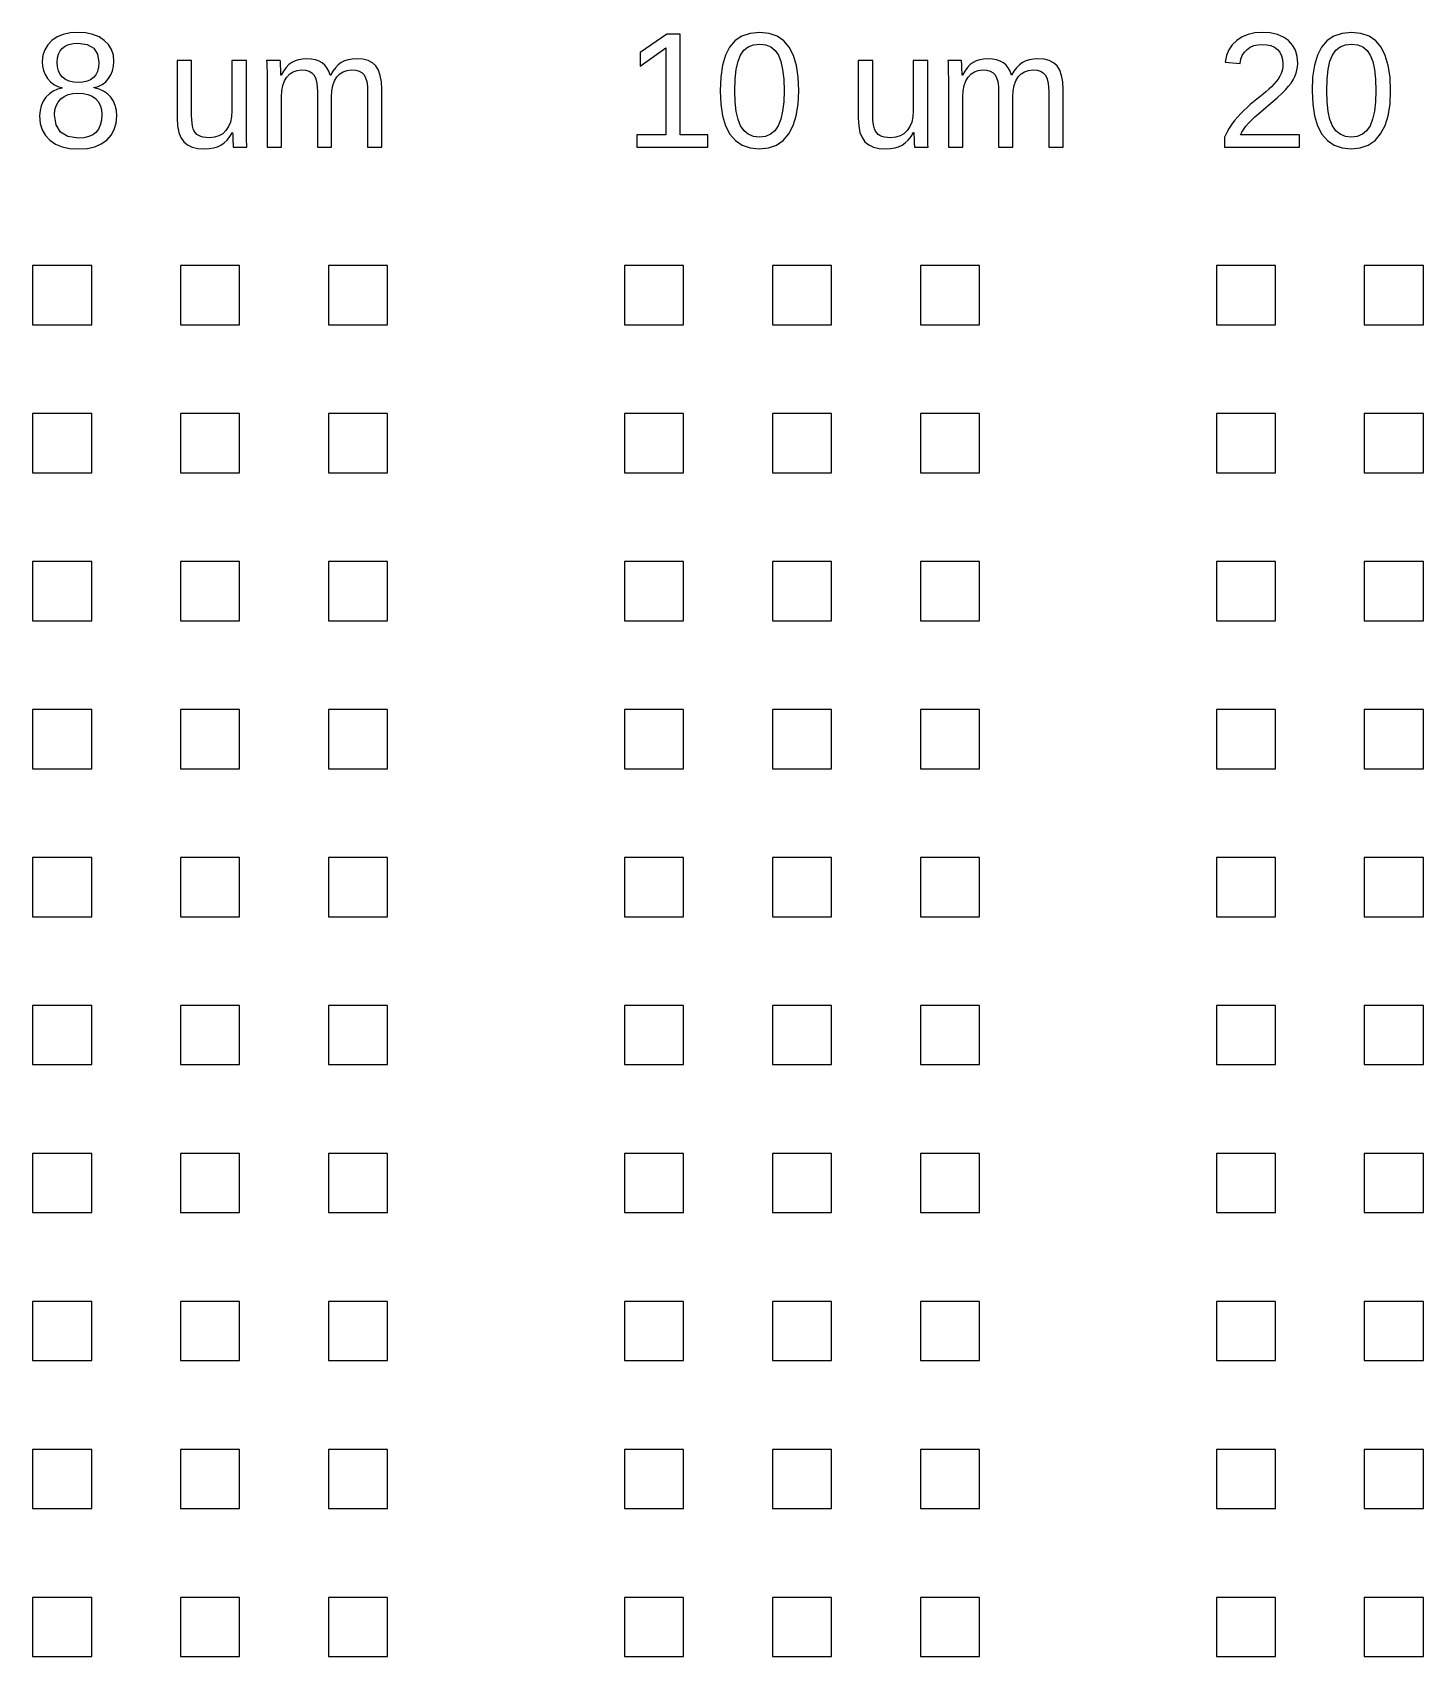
# Model space of a CAD drawing. Header units: metres. Extents: x -21500 to 21500, y -23900 to 23900.
# Drawn here: x 10400 to 15100, y -5800 to -312 of the extents above; entities that cross this region are included whole.
import ezdxf

# ---------------------------------------------------------------- set-up
doc = ezdxf.new("R2010")
doc.units = ezdxf.units.M

msp = doc.modelspace()

# ---------------------------------------------------------------- linework, layer by layer
for p, q in [((10483.5, -327.328), (10465.8, -339.196)), ((10504.1, -318.85), (10483.5, -327.328)), ((10527.4, -313.764), (10504.1, -318.85)), ((10553.5, -312.068), (10527.4, -313.764)), ((10580.3, -313.73), (10553.5, -312.068)), ((10604, -318.715), (10580.3, -313.73)), ((10624.8, -327.023), (10604, -318.715)), ((10642.7, -338.654), (10624.8, -327.023)), ((12543.8, -317.765), (12453.4, -379.888)), ((12588.8, -317.765), (12543.8, -317.765)), ((12588.8, -658.494), (12588.8, -317.765)), ((12797.1, -324.344), (12774, -339.688)), ((12824.8, -315.137), (12797.1, -324.344)), ((12857.2, -312.068), (12824.8, -315.137)), ((12888.7, -315.171), (12857.2, -312.068)), ((12915.9, -324.479), (12888.7, -315.171)), ((12938.6, -339.993), (12915.9, -324.479)), ((14487, -327.328), (14469, -339.196)), ((14507.3, -318.85), (14487, -327.328)), ((14530.1, -313.764), (14507.3, -318.85)), ((14555.2, -312.068), (14530.1, -313.764)), ((14582.4, -313.772), (14555.2, -312.068)), ((14606.3, -318.884), (14582.4, -313.772)), ((14626.8, -327.404), (14606.3, -318.884)), ((14644, -339.332), (14626.8, -327.404)), ((14797.1, -324.344), (14774, -339.688)), ((14824.8, -315.137), (14797.1, -324.344)), ((14857.2, -312.068), (14824.8, -315.137)), ((14888.7, -315.171), (14857.2, -312.068)), ((14915.9, -324.479), (14888.7, -315.171)), ((14938.6, -339.993), (14915.9, -324.479)), ((10441.3, -370.461), (10435.1, -389.196)), ((10451.5, -353.794), (10441.3, -370.461)), ((10465.8, -339.196), (10451.5, -353.794)), ((10487.5, -384.975), (10493.2, -373.835)), ((10493.2, -373.835), (10501.1, -364.696)), ((10501.1, -364.696), (10511.1, -357.575)), ((10511.1, -357.575), (10523.2, -352.488)), ((10523.2, -352.488), (10537.3, -349.436)), ((10537.3, -349.436), (10553.5, -348.419)), ((10553.5, -348.419), (10584.6, -352.471)), ((10584.6, -352.471), (10606.9, -364.628)), ((10606.9, -364.628), (10620.2, -384.89)), ((10657, -353.116), (10642.7, -338.654)), ((10667.2, -369.919), (10657, -353.116)), ((10673.3, -389.061), (10667.2, -369.919)), ((12453.4, -426.006), (12539.7, -364.425)), ((12453.4, -379.888), (12453.4, -426.006)), ((12539.7, -364.425), (12539.7, -658.494)), ((12755.6, -361.17), (12741.5, -388.807)), ((12774, -339.688), (12755.6, -361.17)), ((12792.5, -388.298), (12803.9, -372.275)), ((12803.9, -372.275), (12818.5, -360.831)), ((12818.5, -360.831), (12836.2, -353.964)), ((12836.2, -353.964), (12857.2, -351.675)), ((12857.2, -351.675), (12877.6, -353.998)), ((12877.6, -353.998), (12894.9, -360.967)), ((12894.9, -360.967), (12909.1, -372.581)), ((12909.1, -372.581), (12920.2, -388.841)), ((12956.9, -361.713), (12938.6, -339.993)), ((12970.9, -389.519), (12956.9, -361.713)), ((14442.6, -371.004), (14434.6, -390.417)), ((14454, -353.93), (14442.6, -371.004)), ((14469, -339.196), (14454, -353.93)), ((14487.7, -389.553), (14494.7, -378.507)), ((14494.7, -378.507), (14503.8, -369.173)), ((14503.8, -369.173), (14514.6, -361.755)), ((14514.6, -361.755), (14526.7, -356.456)), ((14526.7, -356.456), (14540.3, -353.277)), ((14540.3, -353.277), (14555.2, -352.217)), ((14555.2, -352.217), (14570.7, -353.302)), ((14570.7, -353.302), (14584.4, -356.558)), ((14584.4, -356.558), (14596.3, -361.983)), ((14596.3, -361.983), (14606.4, -369.579)), ((14606.4, -369.579), (14614.5, -379.142)), ((14614.5, -379.142), (14620.3, -390.468)), ((14657.6, -354.396), (14644, -339.332)), ((14667.3, -372.326), (14657.6, -354.396)), ((14673.1, -393.121), (14667.3, -372.326)), ((14755.6, -361.17), (14741.5, -388.807)), ((14774, -339.688), (14755.6, -361.17)), ((14792.5, -388.298), (14803.9, -372.275)), ((14803.9, -372.275), (14818.5, -360.831)), ((14818.5, -360.831), (14836.2, -353.964)), ((14836.2, -353.964), (14857.2, -351.675)), ((14857.2, -351.675), (14877.6, -353.998)), ((14877.6, -353.998), (14894.9, -360.967)), ((14894.9, -360.967), (14909.1, -372.581)), ((14909.1, -372.581), (14920.2, -388.841)), ((14956.9, -361.713), (14938.6, -339.993)), ((14970.9, -389.519), (14956.9, -361.713)), ((10435.1, -389.196), (10433.1, -410)), ((10433.1, -410), (10434.2, -425.887)), ((10434.2, -425.887), (10437.6, -440.723)), ((10483, -413.256), (10484.1, -398.115)), ((10484.2, -428.694), (10483, -413.256)), ((10484.1, -398.115), (10487.5, -384.975)), ((10487.7, -442.181), (10484.2, -428.694)), ((10623.5, -429.796), (10620.1, -443.877)), ((10620.2, -384.89), (10624.6, -413.256)), ((10624.6, -413.256), (10623.5, -429.796)), ((10670.8, -441.266), (10674.2, -426.43)), ((10675.3, -410.543), (10673.3, -389.061)), ((10674.2, -426.43), (10675.3, -410.543)), ((10937.6, -406.474), (10888.5, -406.474)), ((10888.5, -406.474), (10888.5, -602.067)), ((10937.6, -592.573), (10937.6, -406.474)), ((11122.9, -406.474), (11074.1, -406.474)), ((11074.1, -406.474), (11074.1, -576.567)), ((11122.9, -637.334), (11122.9, -406.474)), ((11237.2, -406.474), (11191.1, -406.474)), ((11191.1, -406.474), (11191.8, -414.663)), ((11191.8, -414.663), (11192.3, -427.837)), ((11192.3, -427.837), (11192.6, -445.996)), ((11237.3, -407.44), (11237.2, -406.474)), ((11237.5, -408.983), (11237.3, -407.44)), ((11237.6, -411.102), (11237.5, -408.983)), ((11237.8, -413.798), (11237.6, -411.102)), ((11237.9, -416.892), (11237.8, -413.798)), ((11238.1, -420.207), (11237.9, -416.892)), ((11238.2, -423.742), (11238.1, -420.207)), ((11238.4, -427.498), (11238.2, -423.742)), ((11238.6, -432.22), (11238.4, -427.498)), ((11238.9, -438.654), (11238.6, -432.22)), ((11239.1, -446.801), (11238.9, -438.654)), ((11257.1, -430.211), (11248.3, -442.249)), ((11266.4, -420.546), (11257.1, -430.211)), ((11276.3, -413.256), (11266.4, -420.546)), ((11287, -407.915), (11276.3, -413.256)), ((11298.9, -404.1), (11287, -407.915)), ((11294, -440.248), (11308.8, -438.756)), ((11311.8, -401.811), (11298.9, -404.1)), ((11308.8, -438.756), (11322.9, -439.773)), ((11325.9, -401.048), (11311.8, -401.811)), ((11341.7, -401.879), (11325.9, -401.048)), ((11355.8, -404.371), (11341.7, -401.879)), ((11368.1, -408.525), (11355.8, -404.371)), ((11378.7, -414.341), (11368.1, -408.525)), ((11387.6, -421.971), (11378.7, -414.341)), ((11395.1, -431.568), (11387.6, -421.971)), ((11401.1, -443.131), (11395.1, -431.568)), ((11423.3, -431.228), (11414.5, -442.91)), ((11432.9, -421.615), (11423.3, -431.228)), ((11443.2, -414.07), (11432.9, -421.615)), ((11454.6, -408.373), (11443.2, -414.07)), ((11467.1, -404.304), (11454.6, -408.373)), ((11463.3, -440.24), (11478.4, -438.756)), ((11480.7, -401.862), (11467.1, -404.304)), ((11478.4, -438.756), (11492.4, -439.773)), ((11495.5, -401.048), (11480.7, -401.862)), ((11516.2, -402.557), (11495.5, -401.048)), ((11533.9, -407.084), (11516.2, -402.557)), ((11548.5, -414.629), (11533.9, -407.084)), ((11560.2, -425.192), (11548.5, -414.629)), ((11569, -439.197), (11560.2, -425.192)), ((12731.5, -422.615), (12725.4, -462.595)), ((12741.5, -388.807), (12731.5, -422.615)), ((12774, -469.784), (12777.7, -436.722)), ((12777.7, -436.722), (12783.9, -409.56)), ((12783.9, -409.56), (12792.5, -388.298)), ((12920.2, -388.841), (12928.6, -410.272)), ((12928.6, -410.272), (12934.6, -437.4)), ((12934.6, -437.4), (12938.2, -470.225)), ((12981, -423.294), (12970.9, -389.519)), ((12987, -463.036), (12981, -423.294)), ((13239.4, -406.474), (13190.3, -406.474)), ((13190.3, -406.474), (13190.3, -602.067)), ((13239.4, -592.573), (13239.4, -406.474)), ((13424.7, -406.474), (13375.8, -406.474)), ((13375.8, -406.474), (13375.8, -576.567)), ((13424.7, -637.334), (13424.7, -406.474)), ((13538.9, -406.474), (13492.8, -406.474)), ((13492.8, -406.474), (13493.5, -414.663)), ((13493.5, -414.663), (13494, -427.837)), ((13494, -427.837), (13494.4, -445.996)), ((13539.1, -407.44), (13538.9, -406.474)), ((13539.2, -408.983), (13539.1, -407.44)), ((13539.3, -411.102), (13539.2, -408.983)), ((13539.5, -413.798), (13539.3, -411.102)), ((13539.6, -416.892), (13539.5, -413.798)), ((13539.8, -420.207), (13539.6, -416.892)), ((13540, -423.742), (13539.8, -420.207)), ((13540.2, -427.498), (13540, -423.742)), ((13540.4, -432.22), (13540.2, -427.498)), ((13540.6, -438.654), (13540.4, -432.22)), ((13540.9, -446.801), (13540.6, -438.654)), ((13558.8, -430.211), (13550.1, -442.249)), ((13568.1, -420.546), (13558.8, -430.211)), ((13578, -413.256), (13568.1, -420.546)), ((13588.7, -407.915), (13578, -413.256)), ((13600.6, -404.1), (13588.7, -407.915)), ((13595.8, -440.248), (13610.6, -438.756)), ((13613.6, -401.811), (13600.6, -404.1)), ((13610.6, -438.756), (13624.6, -439.773)), ((13627.7, -401.048), (13613.6, -401.811)), ((13643.5, -401.879), (13627.7, -401.048)), ((13657.5, -404.371), (13643.5, -401.879)), ((13669.8, -408.525), (13657.5, -404.371)), ((13680.4, -414.341), (13669.8, -408.525)), ((13689.4, -421.971), (13680.4, -414.341)), ((13696.9, -431.568), (13689.4, -421.971)), ((13702.9, -443.131), (13696.9, -431.568)), ((13725, -431.228), (13716.2, -442.91)), ((13734.6, -421.615), (13725, -431.228)), ((13745, -414.07), (13734.6, -421.615)), ((13756.3, -408.373), (13745, -414.07)), ((13768.8, -404.304), (13756.3, -408.373)), ((13765, -440.24), (13780.1, -438.756)), ((13782.4, -401.862), (13768.8, -404.304)), ((13780.1, -438.756), (13794.1, -439.773)), ((13797.2, -401.048), (13782.4, -401.862)), ((13817.9, -402.557), (13797.2, -401.048)), ((13835.6, -407.084), (13817.9, -402.557)), ((13850.3, -414.629), (13835.6, -407.084)), ((13861.9, -425.192), (13850.3, -414.629)), ((13870.7, -439.197), (13861.9, -425.192)), ((14434.6, -390.417), (14430.1, -412.171)), ((14430.1, -412.171), (14480, -416.782)), ((14480, -416.782), (14482.8, -402.311)), ((14482.8, -402.311), (14487.7, -389.553)), ((14620.3, -390.468), (14623.7, -403.557)), ((14624.2, -429.77), (14622.2, -440.519)), ((14623.7, -403.557), (14624.9, -418.41)), ((14624.9, -418.41), (14624.2, -429.77)), ((14669.4, -449.997), (14672.5, -438.959)), ((14672.5, -438.959), (14674.4, -427.888)), ((14675.1, -416.782), (14673.1, -393.121)), ((14674.4, -427.888), (14675.1, -416.782)), ((14731.5, -422.615), (14725.4, -462.595)), ((14741.5, -388.807), (14731.5, -422.615)), ((14774, -469.784), (14777.7, -436.722)), ((14777.7, -436.722), (14783.9, -409.56)), ((14783.9, -409.56), (14792.5, -388.298)), ((14920.2, -388.841), (14928.6, -410.272)), ((14928.6, -410.272), (14934.6, -437.4)), ((14934.6, -437.4), (14938.2, -470.225)), ((14981, -423.294), (14970.9, -389.519)), ((14987, -463.036), (14981, -423.294)), ((10437.6, -440.723), (10443.2, -454.507)), ((10443.2, -454.507), (10451.1, -467.241)), ((10451.1, -467.241), (10461, -478.38)), ((10461, -478.38), (10472.5, -487.384)), ((10472.5, -487.384), (10485.6, -494.25)), ((10493.5, -453.719), (10487.7, -442.181)), ((10501.6, -463.307), (10493.5, -453.719)), ((10511.8, -470.843), (10501.6, -463.307)), ((10524, -476.227), (10511.8, -470.843)), ((10538.1, -479.456), (10524, -476.227)), ((10554.1, -480.533), (10538.1, -479.456)), ((10570.3, -479.541), (10554.1, -480.533)), ((10584.4, -476.566), (10570.3, -479.541)), ((10596.5, -471.607), (10584.4, -476.566)), ((10606.6, -464.664), (10596.5, -471.607)), ((10614.5, -455.5), (10606.6, -464.664)), ((10620.1, -443.877), (10614.5, -455.5)), ((10622.4, -494.183), (10635.7, -487.655)), ((10635.7, -487.655), (10647.3, -478.856)), ((10647.3, -478.856), (10657.2, -467.784)), ((10657.2, -467.784), (10665.1, -455.05)), ((10665.1, -455.05), (10670.8, -441.266)), ((11192.6, -445.996), (11192.7, -469.14)), ((11192.7, -469.14), (11192.7, -700)), ((11239.4, -456.661), (11239.1, -446.801)), ((11240.2, -456.661), (11239.4, -456.661)), ((11248.3, -442.249), (11240.2, -456.661)), ((11242.4, -509.425), (11245.8, -491.385)), ((11245.8, -491.385), (11251.5, -475.786)), ((11251.5, -475.786), (11259.5, -462.629)), ((11259.5, -462.629), (11269.4, -452.185)), ((11269.4, -452.185), (11280.9, -444.724)), ((11280.9, -444.724), (11294, -440.248)), ((11322.9, -439.773), (11334.5, -442.825)), ((11334.5, -442.825), (11343.9, -447.912)), ((11343.9, -447.912), (11350.9, -455.033)), ((11350.9, -455.033), (11356, -464.816)), ((11356, -464.816), (11359.6, -477.889)), ((11359.6, -477.889), (11361.8, -494.25)), ((11405.7, -456.661), (11401.1, -443.131)), ((11406.5, -456.661), (11405.7, -456.661)), ((11414.5, -442.91), (11406.5, -456.661)), ((11411.9, -509.315), (11415.3, -491.215)), ((11415.3, -491.215), (11420.8, -475.608)), ((11420.8, -475.608), (11428.6, -462.493)), ((11428.6, -462.493), (11438.4, -452.108)), ((11438.4, -452.108), (11449.9, -444.69)), ((11449.9, -444.69), (11463.3, -440.24)), ((11492.4, -439.773), (11504.1, -442.825)), ((11504.1, -442.825), (11513.4, -447.912)), ((11513.4, -447.912), (11520.4, -455.033)), ((11520.4, -455.033), (11525.5, -464.816)), ((11525.5, -464.816), (11529.2, -477.889)), ((11529.2, -477.889), (11531.4, -494.25)), ((11575.3, -457.068), (11569, -439.197)), ((11579.1, -478.804), (11575.3, -457.068)), ((11580.4, -504.406), (11579.1, -478.804)), ((12725.4, -462.595), (12723.4, -508.747)), ((12772.8, -508.747), (12774, -469.784)), ((12938.2, -470.225), (12939.4, -508.747)), ((12989, -508.747), (12987, -463.036)), ((13494.4, -445.996), (13494.5, -469.14)), ((13494.5, -469.14), (13494.5, -700)), ((13541.1, -456.661), (13540.9, -446.801)), ((13541.9, -456.661), (13541.1, -456.661)), ((13550.1, -442.249), (13541.9, -456.661)), ((13544.1, -509.425), (13547.6, -491.385)), ((13547.6, -491.385), (13553.2, -475.786)), ((13553.2, -475.786), (13561.2, -462.629)), ((13561.2, -462.629), (13571.1, -452.185)), ((13571.1, -452.185), (13582.6, -444.724)), ((13582.6, -444.724), (13595.8, -440.248)), ((13624.6, -439.773), (13636.3, -442.825)), ((13636.3, -442.825), (13645.6, -447.912)), ((13645.6, -447.912), (13652.6, -455.033)), ((13652.6, -455.033), (13657.7, -464.816)), ((13657.7, -464.816), (13661.4, -477.889)), ((13661.4, -477.889), (13663.5, -494.25)), ((13707.4, -456.661), (13702.9, -443.131)), ((13708.2, -456.661), (13707.4, -456.661)), ((13716.2, -442.91), (13708.2, -456.661)), ((13713.7, -509.315), (13717, -491.215)), ((13717, -491.215), (13722.6, -475.608)), ((13722.6, -475.608), (13730.3, -462.493)), ((13730.3, -462.493), (13740.1, -452.108)), ((13740.1, -452.108), (13751.7, -444.69)), ((13751.7, -444.69), (13765, -440.24)), ((13794.1, -439.773), (13805.8, -442.825)), ((13805.8, -442.825), (13815.2, -447.912)), ((13815.2, -447.912), (13822.2, -455.033)), ((13822.2, -455.033), (13827.3, -464.816)), ((13827.3, -464.816), (13830.9, -477.889)), ((13830.9, -477.889), (13833.1, -494.25)), ((13877.1, -457.068), (13870.7, -439.197)), ((13880.9, -478.804), (13877.1, -457.068)), ((13882.1, -504.406), (13880.9, -478.804)), ((14594.4, -486.942), (14586.1, -495.454)), ((14601.8, -478.227), (14594.4, -486.942)), ((14608.4, -469.309), (14601.8, -478.227)), ((14614.2, -460.187), (14608.4, -469.309)), ((14618.9, -450.658), (14614.2, -460.187)), ((14622.2, -440.519), (14618.9, -450.658)), ((14644.1, -493.962), (14652.3, -482.975)), ((14652.3, -482.975), (14659.2, -471.988)), ((14659.2, -471.988), (14664.9, -461.001)), ((14664.9, -461.001), (14669.4, -449.997)), ((14725.4, -462.595), (14723.4, -508.747)), ((14772.8, -508.747), (14774, -469.784)), ((14938.2, -470.225), (14939.4, -508.747)), ((14989, -508.747), (14987, -463.036)), ((10436.2, -544.488), (10429.5, -559.476)), ((10445.6, -530.992), (10436.2, -544.488)), ((10457, -519.496), (10445.6, -530.992)), ((10470, -510.51), (10457, -519.496)), ((10484.4, -504.033), (10470, -510.51)), ((10479.8, -559.578), (10486.4, -547.159)), ((10500.4, -500.066), (10484.4, -504.033)), ((10485.6, -494.25), (10500.4, -498.981)), ((10486.4, -547.159), (10495.5, -536.553)), ((10495.5, -536.553), (10507, -528.067)), ((10500.4, -498.981), (10500.4, -500.066)), ((10507, -528.067), (10520.4, -522.005)), ((10520.4, -522.005), (10536, -518.368)), ((10536, -518.368), (10553.5, -517.156)), ((10553.5, -517.156), (10571.6, -518.284)), ((10571.6, -518.284), (10587.5, -521.666)), ((10587.5, -521.666), (10601.3, -527.304)), ((10601.3, -527.304), (10613, -535.197)), ((10607.5, -498.438), (10622.4, -494.183)), ((10607.5, -499.523), (10607.5, -498.438)), ((10624.8, -503.702), (10607.5, -499.523)), ((10613, -535.197), (10622.2, -545.311)), ((10622.2, -545.311), (10628.8, -557.612)), ((10640.1, -510.273), (10624.8, -503.702)), ((10653.3, -519.233), (10640.1, -510.273)), ((10664.5, -530.585), (10653.3, -519.233)), ((10673.4, -543.92), (10664.5, -530.585)), ((10679.8, -558.832), (10673.4, -543.92)), ((11241.3, -529.907), (11242.4, -509.425)), ((11241.3, -700), (11241.3, -529.907)), ((11361.8, -494.25), (11362.5, -513.901)), ((11362.5, -513.901), (11362.5, -700)), ((11410.8, -529.907), (11411.9, -509.315)), ((11410.8, -700), (11410.8, -529.907)), ((11531.4, -494.25), (11532.1, -513.901)), ((11532.1, -513.901), (11532.1, -700)), ((11580.4, -700), (11580.4, -504.406)), ((12723.4, -508.747), (12725.5, -554.017)), ((12774.1, -546.709), (12772.8, -508.747)), ((12777.8, -579.212), (12774.1, -546.709)), ((12938.1, -546.048), (12934.4, -578.195)), ((12939.4, -508.747), (12938.1, -546.048)), ((12986.9, -553.797), (12989, -508.747)), ((13543, -529.907), (13544.1, -509.425)), ((13543, -700), (13543, -529.907)), ((13663.5, -494.25), (13664.3, -513.901)), ((13664.3, -513.901), (13664.3, -700)), ((13712.6, -529.907), (13713.7, -509.315)), ((13712.6, -700), (13712.6, -529.907)), ((13833.1, -494.25), (13833.8, -513.901)), ((13833.8, -513.901), (13833.8, -700)), ((13882.1, -700), (13882.1, -504.406)), ((14525.5, -546.624), (14514.6, -555.924)), ((14536.4, -537.681), (14525.5, -546.624)), ((14547.2, -529.093), (14536.4, -537.681)), ((14557.7, -520.683), (14547.2, -529.093)), ((14567.7, -512.273), (14557.7, -520.683)), ((14577.2, -503.864), (14567.7, -512.273)), ((14586.1, -495.454), (14577.2, -503.864)), ((14583.9, -551.49), (14605.4, -532.959)), ((14605.4, -532.959), (14622.3, -517.445)), ((14622.3, -517.445), (14634.7, -504.949)), ((14634.7, -504.949), (14644.1, -493.962)), ((14723.4, -508.747), (14725.5, -554.017)), ((14774.1, -546.709), (14772.8, -508.747)), ((14777.8, -579.212), (14774.1, -546.709)), ((14938.1, -546.048), (14934.4, -578.195)), ((14939.4, -508.747), (14938.1, -546.048)), ((14986.9, -553.797), (14989, -508.747)), ((10425.5, -575.957), (10424.1, -593.929)), ((10424.1, -593.929), (10426.3, -619.124)), ((10429.5, -559.476), (10425.5, -575.957)), ((10474.6, -589.86), (10475.9, -573.812)), ((10479.6, -624.398), (10474.6, -589.86)), ((10475.9, -573.812), (10479.8, -559.578)), ((10628.8, -557.612), (10632.8, -572.1)), ((10632.8, -572.1), (10634.1, -588.775)), ((10634.1, -588.775), (10632.9, -608.248)), ((10683.6, -575.32), (10679.8, -558.832)), ((10682.7, -618.378), (10684.8, -593.386)), ((10684.8, -593.386), (10683.6, -575.32)), ((10888.5, -602.067), (10889.9, -627.78)), ((10938, -606.273), (10937.6, -592.573)), ((11072.8, -596.828), (11069, -614.75)), ((11074.1, -576.567), (11072.8, -596.828)), ((12725.5, -554.017), (12731.7, -593.523)), ((12731.7, -593.523), (12742.1, -627.263)), ((12784, -606.255), (12777.8, -579.212)), ((12934.4, -578.195), (12928.1, -605.187)), ((12970, -626.907), (12980.6, -593.183)), ((12980.6, -593.183), (12986.9, -553.797)), ((13190.3, -602.067), (13191.7, -627.78)), ((13239.7, -606.273), (13239.4, -592.573)), ((13374.6, -596.828), (13370.7, -614.75)), ((13375.8, -576.567), (13374.6, -596.828)), ((14471.8, -597.676), (14461.7, -609.528)), ((14482.2, -586.401), (14471.8, -597.676)), ((14492.8, -575.702), (14482.2, -586.401)), ((14503.6, -565.58), (14492.8, -575.702)), ((14514.6, -555.924), (14503.6, -565.58)), ((14518.3, -608.468), (14529.9, -597.286)), ((14529.9, -597.286), (14543.1, -585.477)), ((14543.1, -585.477), (14557.9, -573.04)), ((14557.9, -573.04), (14583.9, -551.49)), ((14725.5, -554.017), (14731.7, -593.523)), ((14731.7, -593.523), (14742.1, -627.263)), ((14784, -606.255), (14777.8, -579.212)), ((14934.4, -578.195), (14928.1, -605.187)), ((14970, -626.907), (14980.6, -593.183)), ((14980.6, -593.183), (14986.9, -553.797)), ((10426.3, -619.124), (10432.8, -641.268)), ((10432.8, -641.268), (10443.6, -660.359)), ((10494.7, -649.067), (10479.6, -624.398)), ((10519.9, -663.869), (10494.7, -649.067)), ((10603.5, -658.045), (10590, -664.022)), ((10614.6, -649.678), (10603.5, -658.045)), ((10623.1, -638.699), (10614.6, -649.678)), ((10629.2, -624.889), (10623.1, -638.699)), ((10632.9, -608.248), (10629.2, -624.889)), ((10665.9, -659.613), (10676.4, -640.454)), ((10676.4, -640.454), (10682.7, -618.378)), ((10889.9, -627.78), (10894.1, -649.576)), ((10894.1, -649.576), (10901.1, -667.455)), ((10939.1, -618.345), (10938, -606.273)), ((10940.9, -628.789), (10939.1, -618.345)), ((10943.3, -637.606), (10940.9, -628.789)), ((10946.6, -645.049), (10943.3, -637.606)), ((10950.7, -651.373), (10946.6, -645.049)), ((10955.7, -656.579), (10950.7, -651.373)), ((10961.5, -660.665), (10955.7, -656.579)), ((11042.7, -654.137), (11029.7, -661.682)), ((11053.8, -643.574), (11042.7, -654.137)), ((11062.7, -630.332), (11053.8, -643.574)), ((11069, -614.75), (11062.7, -630.332)), ((11066.7, -663.894), (11075.5, -649.813)), ((11075.5, -649.813), (11076.3, -649.813)), ((11076.3, -649.813), (11076.5, -659.672)), ((11123, -660.478), (11122.9, -637.334)), ((12539.7, -658.494), (12442.3, -658.494)), ((12442.3, -658.494), (12442.3, -700)), ((12681.9, -658.494), (12588.8, -658.494)), ((12681.9, -700), (12681.9, -658.494)), ((12742.1, -627.263), (12756.5, -655.239)), ((12756.5, -655.239), (12775.1, -677.196)), ((12792.7, -627.839), (12784, -606.255)), ((12804.2, -644.336), (12792.7, -627.839)), ((12818.6, -656.12), (12804.2, -644.336)), ((12835.9, -663.19), (12818.6, -656.12)), ((12893.5, -655.917), (12876.2, -663.139)), ((12907.8, -643.878), (12893.5, -655.917)), ((12919.3, -627.025), (12907.8, -643.878)), ((12928.1, -605.187), (12919.3, -627.025)), ((12936.3, -677.043), (12955.2, -654.968)), ((12955.2, -654.968), (12970, -626.907)), ((13191.7, -627.78), (13195.9, -649.576)), ((13195.9, -649.576), (13202.9, -667.455)), ((13240.8, -618.345), (13239.7, -606.273)), ((13242.6, -628.789), (13240.8, -618.345)), ((13245.1, -637.606), (13242.6, -628.789)), ((13248.3, -645.049), (13245.1, -637.606)), ((13252.5, -651.373), (13248.3, -645.049)), ((13257.4, -656.579), (13252.5, -651.373)), ((13263.3, -660.665), (13257.4, -656.579)), ((13344.4, -654.137), (13331.4, -661.682)), ((13355.5, -643.574), (13344.4, -654.137)), ((13364.4, -630.332), (13355.5, -643.574)), ((13370.7, -614.75), (13364.4, -630.332)), ((13368.5, -663.894), (13377.2, -649.813)), ((13377.2, -649.813), (13378, -649.813)), ((13378, -649.813), (13378.3, -659.672)), ((13424.8, -660.478), (13424.7, -637.334)), ((14435.2, -650.143), (14427.9, -665.547)), ((14443.3, -635.672), (14435.2, -650.143)), ((14452.1, -622.134), (14443.3, -635.672)), ((14461.7, -609.528), (14452.1, -622.134)), ((14481.7, -658.494), (14486.4, -648.906)), ((14681, -658.494), (14481.7, -658.494)), ((14486.4, -648.906), (14492.4, -639.131)), ((14492.4, -639.131), (14499.7, -629.17)), ((14499.7, -629.17), (14508.2, -619.023)), ((14508.2, -619.023), (14518.3, -608.468)), ((14681, -700), (14681, -658.494)), ((14742.1, -627.263), (14756.5, -655.239)), ((14756.5, -655.239), (14775.1, -677.196)), ((14792.7, -627.839), (14784, -606.255)), ((14804.2, -644.336), (14792.7, -627.839)), ((14818.6, -656.12), (14804.2, -644.336)), ((14835.9, -663.19), (14818.6, -656.12)), ((14893.5, -655.917), (14876.2, -663.139)), ((14907.8, -643.878), (14893.5, -655.917)), ((14919.3, -627.025), (14907.8, -643.878)), ((14928.1, -605.187), (14919.3, -627.025)), ((14936.3, -677.043), (14955.2, -654.968)), ((14955.2, -654.968), (14970, -626.907)), ((10443.6, -660.359), (10458.7, -676.399)), ((10458.7, -676.399), (10477.7, -689.098)), ((10477.7, -689.098), (10500, -698.169)), ((10500, -698.169), (10525.6, -703.612)), ((10555.2, -668.803), (10519.9, -663.869)), ((10525.6, -703.612), (10554.6, -705.426)), ((10554.6, -705.426), (10584.3, -703.578)), ((10573.8, -667.608), (10555.2, -668.803)), ((10590, -664.022), (10573.8, -667.608)), ((10584.3, -703.578), (10610.2, -698.034)), ((10610.2, -698.034), (10632.6, -688.793)), ((10632.6, -688.793), (10651.2, -675.856)), ((10651.2, -675.856), (10665.9, -659.613)), ((10901.1, -667.455), (10910.9, -681.418)), ((10910.9, -681.418), (10923.7, -691.922)), ((10923.7, -691.922), (10939.8, -699.424)), ((10939.8, -699.424), (10959.1, -703.925)), ((10959.1, -703.925), (10981.6, -705.426)), ((10968.5, -663.751), (10961.5, -660.665)), ((10976.9, -665.955), (10968.5, -663.751)), ((10986.8, -667.277), (10976.9, -665.955)), ((10981.6, -705.426), (10997.3, -704.638)), ((10998.1, -667.718), (10986.8, -667.277)), ((10997.3, -704.638), (11011.7, -702.272)), ((11014.8, -666.209), (10998.1, -667.718)), ((11011.7, -702.272), (11024.8, -698.33)), ((11029.7, -661.682), (11014.8, -666.209)), ((11024.8, -698.33), (11036.5, -692.811)), ((11036.5, -692.811), (11047.3, -685.393)), ((11047.3, -685.393), (11057.3, -675.754)), ((11057.3, -675.754), (11066.7, -663.894)), ((11076.5, -659.672), (11076.8, -667.819)), ((11076.8, -667.819), (11077, -674.254)), ((11077, -674.254), (11077.2, -678.976)), ((11077.2, -678.976), (11077.4, -682.731)), ((11077.4, -682.731), (11077.6, -686.267)), ((11077.6, -686.267), (11077.8, -689.581)), ((11077.8, -689.581), (11077.9, -692.676)), ((11077.9, -692.676), (11078, -695.372)), ((11078, -695.372), (11078.2, -697.491)), ((11078.2, -697.491), (11078.3, -699.034)), ((11078.3, -699.034), (11078.4, -700)), ((11078.4, -700), (11124.6, -700)), ((11123.3, -678.637), (11123, -660.478)), ((11123.8, -691.811), (11123.3, -678.637)), ((11124.6, -700), (11123.8, -691.811)), ((11192.7, -700), (11241.3, -700)), ((11362.5, -700), (11410.8, -700)), ((11532.1, -700), (11580.4, -700)), ((12442.3, -700), (12681.9, -700)), ((12775.1, -677.196), (12797.8, -692.879)), ((12797.8, -692.879), (12824.6, -702.289)), ((12824.6, -702.289), (12855.5, -705.426)), ((12856.1, -665.547), (12835.9, -663.19)), ((12855.5, -705.426), (12886.5, -702.272)), ((12876.2, -663.139), (12856.1, -665.547)), ((12886.5, -702.272), (12913.4, -692.812)), ((12913.4, -692.812), (12936.3, -677.043)), ((13202.9, -667.455), (13212.7, -681.418)), ((13212.7, -681.418), (13225.5, -691.922)), ((13225.5, -691.922), (13241.5, -699.424)), ((13241.5, -699.424), (13260.8, -703.925)), ((13260.8, -703.925), (13283.3, -705.426)), ((13270.2, -663.751), (13263.3, -660.665)), ((13278.6, -665.955), (13270.2, -663.751)), ((13288.5, -667.277), (13278.6, -665.955)), ((13283.3, -705.426), (13299.1, -704.638)), ((13299.9, -667.718), (13288.5, -667.277)), ((13299.1, -704.638), (13313.5, -702.272)), ((13316.6, -666.209), (13299.9, -667.718)), ((13313.5, -702.272), (13326.5, -698.33)), ((13331.4, -661.682), (13316.6, -666.209)), ((13326.5, -698.33), (13338.3, -692.811)), ((13338.3, -692.811), (13349, -685.393)), ((13349, -685.393), (13359, -675.754)), ((13359, -675.754), (13368.5, -663.894)), ((13378.3, -659.672), (13378.5, -667.819)), ((13378.5, -667.819), (13378.7, -674.254)), ((13378.7, -674.254), (13379, -678.976)), ((13379, -678.976), (13379.1, -682.731)), ((13379.1, -682.731), (13379.3, -686.267)), ((13379.3, -686.267), (13379.5, -689.581)), ((13379.5, -689.581), (13379.6, -692.676)), ((13379.6, -692.676), (13379.8, -695.372)), ((13379.8, -695.372), (13379.9, -697.491)), ((13379.9, -697.491), (13380, -699.034)), ((13380, -699.034), (13380.2, -700)), ((13380.2, -700), (13426.3, -700)), ((13425.1, -678.637), (13424.8, -660.478)), ((13425.6, -691.811), (13425.1, -678.637)), ((13426.3, -700), (13425.6, -691.811)), ((13494.5, -700), (13543, -700)), ((13664.3, -700), (13712.6, -700)), ((13833.8, -700), (13882.1, -700)), ((14427.9, -665.547), (14427.9, -700)), ((14427.9, -700), (14681, -700)), ((14775.1, -677.196), (14797.8, -692.879)), ((14797.8, -692.879), (14824.6, -702.289)), ((14824.6, -702.289), (14855.5, -705.426)), ((14856.1, -665.547), (14835.9, -663.19)), ((14855.5, -705.426), (14886.5, -702.272)), ((14876.2, -663.139), (14856.1, -665.547)), ((14886.5, -702.272), (14913.4, -692.812)), ((14913.4, -692.812), (14936.3, -677.043)), ((10600, -1100), (10400, -1100)), ((10400, -1100), (10400, -1300)), ((10600, -1300), (10600, -1100)), ((11100, -1100), (10900, -1100)), ((10900, -1100), (10900, -1300)), ((11100, -1300), (11100, -1100)), ((11600, -1100), (11400, -1100)), ((11400, -1100), (11400, -1300)), ((11600, -1300), (11600, -1100)), ((12600, -1100), (12400, -1100)), ((12400, -1100), (12400, -1300)), ((12600, -1300), (12600, -1100)), ((13100, -1100), (12900, -1100)), ((12900, -1100), (12900, -1300)), ((13100, -1300), (13100, -1100)), ((13600, -1100), (13400, -1100)), ((13400, -1100), (13400, -1300)), ((13600, -1300), (13600, -1100)), ((14600, -1100), (14400, -1100)), ((14400, -1100), (14400, -1300)), ((14600, -1300), (14600, -1100)), ((15100, -1100), (14900, -1100)), ((14900, -1100), (14900, -1300)), ((15100, -1300), (15100, -1100)), ((10400, -1300), (10600, -1300)), ((10900, -1300), (11100, -1300)), ((11400, -1300), (11600, -1300)), ((12400, -1300), (12600, -1300)), ((12900, -1300), (13100, -1300)), ((13400, -1300), (13600, -1300)), ((14400, -1300), (14600, -1300)), ((14900, -1300), (15100, -1300)), ((10600, -1600), (10400, -1600)), ((10400, -1600), (10400, -1800)), ((10600, -1800), (10600, -1600)), ((11100, -1600), (10900, -1600)), ((10900, -1600), (10900, -1800)), ((11100, -1800), (11100, -1600)), ((11600, -1600), (11400, -1600)), ((11400, -1600), (11400, -1800)), ((11600, -1800), (11600, -1600)), ((12600, -1600), (12400, -1600)), ((12400, -1600), (12400, -1800)), ((12600, -1800), (12600, -1600)), ((13100, -1600), (12900, -1600)), ((12900, -1600), (12900, -1800)), ((13100, -1800), (13100, -1600)), ((13600, -1600), (13400, -1600)), ((13400, -1600), (13400, -1800)), ((13600, -1800), (13600, -1600)), ((14600, -1600), (14400, -1600)), ((14400, -1600), (14400, -1800)), ((14600, -1800), (14600, -1600)), ((15100, -1600), (14900, -1600)), ((14900, -1600), (14900, -1800)), ((15100, -1800), (15100, -1600)), ((10400, -1800), (10600, -1800)), ((10900, -1800), (11100, -1800)), ((11400, -1800), (11600, -1800)), ((12400, -1800), (12600, -1800)), ((12900, -1800), (13100, -1800)), ((13400, -1800), (13600, -1800)), ((14400, -1800), (14600, -1800)), ((14900, -1800), (15100, -1800)), ((10600, -2100), (10400, -2100)), ((10400, -2100), (10400, -2300)), ((10600, -2300), (10600, -2100)), ((11100, -2100), (10900, -2100)), ((10900, -2100), (10900, -2300)), ((11100, -2300), (11100, -2100)), ((11600, -2100), (11400, -2100)), ((11400, -2100), (11400, -2300)), ((11600, -2300), (11600, -2100)), ((12600, -2100), (12400, -2100)), ((12400, -2100), (12400, -2300)), ((12600, -2300), (12600, -2100)), ((13100, -2100), (12900, -2100)), ((12900, -2100), (12900, -2300)), ((13100, -2300), (13100, -2100)), ((13600, -2100), (13400, -2100)), ((13400, -2100), (13400, -2300)), ((13600, -2300), (13600, -2100)), ((14600, -2100), (14400, -2100)), ((14400, -2100), (14400, -2300)), ((14600, -2300), (14600, -2100)), ((15100, -2100), (14900, -2100)), ((14900, -2100), (14900, -2300)), ((15100, -2300), (15100, -2100)), ((10400, -2300), (10600, -2300)), ((10900, -2300), (11100, -2300)), ((11400, -2300), (11600, -2300)), ((12400, -2300), (12600, -2300)), ((12900, -2300), (13100, -2300)), ((13400, -2300), (13600, -2300)), ((14400, -2300), (14600, -2300)), ((14900, -2300), (15100, -2300)), ((10600, -2600), (10400, -2600)), ((10400, -2600), (10400, -2800)), ((10600, -2800), (10600, -2600)), ((11100, -2600), (10900, -2600)), ((10900, -2600), (10900, -2800)), ((11100, -2800), (11100, -2600)), ((11600, -2600), (11400, -2600)), ((11400, -2600), (11400, -2800)), ((11600, -2800), (11600, -2600)), ((12600, -2600), (12400, -2600)), ((12400, -2600), (12400, -2800)), ((12600, -2800), (12600, -2600)), ((13100, -2600), (12900, -2600)), ((12900, -2600), (12900, -2800)), ((13100, -2800), (13100, -2600)), ((13600, -2600), (13400, -2600)), ((13400, -2600), (13400, -2800)), ((13600, -2800), (13600, -2600)), ((14600, -2600), (14400, -2600)), ((14400, -2600), (14400, -2800)), ((14600, -2800), (14600, -2600)), ((15100, -2600), (14900, -2600)), ((14900, -2600), (14900, -2800)), ((15100, -2800), (15100, -2600)), ((10400, -2800), (10600, -2800)), ((10900, -2800), (11100, -2800)), ((11400, -2800), (11600, -2800)), ((12400, -2800), (12600, -2800)), ((12900, -2800), (13100, -2800)), ((13400, -2800), (13600, -2800)), ((14400, -2800), (14600, -2800)), ((14900, -2800), (15100, -2800)), ((10600, -3100), (10400, -3100)), ((10400, -3100), (10400, -3300)), ((10600, -3300), (10600, -3100)), ((11100, -3100), (10900, -3100)), ((10900, -3100), (10900, -3300)), ((11100, -3300), (11100, -3100)), ((11600, -3100), (11400, -3100)), ((11400, -3100), (11400, -3300)), ((11600, -3300), (11600, -3100)), ((12600, -3100), (12400, -3100)), ((12400, -3100), (12400, -3300)), ((12600, -3300), (12600, -3100)), ((13100, -3100), (12900, -3100)), ((12900, -3100), (12900, -3300)), ((13100, -3300), (13100, -3100)), ((13600, -3100), (13400, -3100)), ((13400, -3100), (13400, -3300)), ((13600, -3300), (13600, -3100)), ((14600, -3100), (14400, -3100)), ((14400, -3100), (14400, -3300)), ((14600, -3300), (14600, -3100)), ((15100, -3100), (14900, -3100)), ((14900, -3100), (14900, -3300)), ((15100, -3300), (15100, -3100)), ((10400, -3300), (10600, -3300)), ((10900, -3300), (11100, -3300)), ((11400, -3300), (11600, -3300)), ((12400, -3300), (12600, -3300)), ((12900, -3300), (13100, -3300)), ((13400, -3300), (13600, -3300)), ((14400, -3300), (14600, -3300)), ((14900, -3300), (15100, -3300)), ((10600, -3600), (10400, -3600)), ((10400, -3600), (10400, -3800)), ((10600, -3800), (10600, -3600)), ((11100, -3600), (10900, -3600)), ((10900, -3600), (10900, -3800)), ((11100, -3800), (11100, -3600)), ((11600, -3600), (11400, -3600)), ((11400, -3600), (11400, -3800)), ((11600, -3800), (11600, -3600)), ((12600, -3600), (12400, -3600)), ((12400, -3600), (12400, -3800)), ((12600, -3800), (12600, -3600)), ((13100, -3600), (12900, -3600)), ((12900, -3600), (12900, -3800)), ((13100, -3800), (13100, -3600)), ((13600, -3600), (13400, -3600)), ((13400, -3600), (13400, -3800)), ((13600, -3800), (13600, -3600)), ((14600, -3600), (14400, -3600)), ((14400, -3600), (14400, -3800)), ((14600, -3800), (14600, -3600)), ((15100, -3600), (14900, -3600)), ((14900, -3600), (14900, -3800)), ((15100, -3800), (15100, -3600)), ((10400, -3800), (10600, -3800)), ((10900, -3800), (11100, -3800)), ((11400, -3800), (11600, -3800)), ((12400, -3800), (12600, -3800)), ((12900, -3800), (13100, -3800)), ((13400, -3800), (13600, -3800)), ((14400, -3800), (14600, -3800)), ((14900, -3800), (15100, -3800)), ((10600, -4100), (10400, -4100)), ((10400, -4100), (10400, -4300)), ((10600, -4300), (10600, -4100)), ((11100, -4100), (10900, -4100)), ((10900, -4100), (10900, -4300)), ((11100, -4300), (11100, -4100)), ((11600, -4100), (11400, -4100)), ((11400, -4100), (11400, -4300)), ((11600, -4300), (11600, -4100)), ((12600, -4100), (12400, -4100)), ((12400, -4100), (12400, -4300)), ((12600, -4300), (12600, -4100)), ((13100, -4100), (12900, -4100)), ((12900, -4100), (12900, -4300)), ((13100, -4300), (13100, -4100)), ((13600, -4100), (13400, -4100)), ((13400, -4100), (13400, -4300)), ((13600, -4300), (13600, -4100)), ((14600, -4100), (14400, -4100)), ((14400, -4100), (14400, -4300)), ((14600, -4300), (14600, -4100)), ((15100, -4100), (14900, -4100)), ((14900, -4100), (14900, -4300)), ((15100, -4300), (15100, -4100)), ((10400, -4300), (10600, -4300)), ((10900, -4300), (11100, -4300)), ((11400, -4300), (11600, -4300)), ((12400, -4300), (12600, -4300)), ((12900, -4300), (13100, -4300)), ((13400, -4300), (13600, -4300)), ((14400, -4300), (14600, -4300)), ((14900, -4300), (15100, -4300)), ((10600, -4600), (10400, -4600)), ((10400, -4600), (10400, -4800)), ((10600, -4800), (10600, -4600)), ((11100, -4600), (10900, -4600)), ((10900, -4600), (10900, -4800)), ((11100, -4800), (11100, -4600)), ((11600, -4600), (11400, -4600)), ((11400, -4600), (11400, -4800)), ((11600, -4800), (11600, -4600)), ((12600, -4600), (12400, -4600)), ((12400, -4600), (12400, -4800)), ((12600, -4800), (12600, -4600)), ((13100, -4600), (12900, -4600)), ((12900, -4600), (12900, -4800)), ((13100, -4800), (13100, -4600)), ((13600, -4600), (13400, -4600)), ((13400, -4600), (13400, -4800)), ((13600, -4800), (13600, -4600)), ((14600, -4600), (14400, -4600)), ((14400, -4600), (14400, -4800)), ((14600, -4800), (14600, -4600)), ((15100, -4600), (14900, -4600)), ((14900, -4600), (14900, -4800)), ((15100, -4800), (15100, -4600)), ((10400, -4800), (10600, -4800)), ((10900, -4800), (11100, -4800)), ((11400, -4800), (11600, -4800)), ((12400, -4800), (12600, -4800)), ((12900, -4800), (13100, -4800)), ((13400, -4800), (13600, -4800)), ((14400, -4800), (14600, -4800)), ((14900, -4800), (15100, -4800)), ((10600, -5100), (10400, -5100)), ((10400, -5100), (10400, -5300)), ((10600, -5300), (10600, -5100)), ((11100, -5100), (10900, -5100)), ((10900, -5100), (10900, -5300)), ((11100, -5300), (11100, -5100)), ((11600, -5100), (11400, -5100)), ((11400, -5100), (11400, -5300)), ((11600, -5300), (11600, -5100)), ((12600, -5100), (12400, -5100)), ((12400, -5100), (12400, -5300)), ((12600, -5300), (12600, -5100)), ((13100, -5100), (12900, -5100)), ((12900, -5100), (12900, -5300)), ((13100, -5300), (13100, -5100)), ((13600, -5100), (13400, -5100)), ((13400, -5100), (13400, -5300)), ((13600, -5300), (13600, -5100)), ((14600, -5100), (14400, -5100)), ((14400, -5100), (14400, -5300)), ((14600, -5300), (14600, -5100)), ((15100, -5100), (14900, -5100)), ((14900, -5100), (14900, -5300)), ((15100, -5300), (15100, -5100)), ((10400, -5300), (10600, -5300)), ((10900, -5300), (11100, -5300)), ((11400, -5300), (11600, -5300)), ((12400, -5300), (12600, -5300)), ((12900, -5300), (13100, -5300)), ((13400, -5300), (13600, -5300)), ((14400, -5300), (14600, -5300)), ((14900, -5300), (15100, -5300)), ((10600, -5600), (10400, -5600)), ((10400, -5600), (10400, -5800)), ((10600, -5800), (10600, -5600)), ((11100, -5600), (10900, -5600)), ((10900, -5600), (10900, -5800)), ((11100, -5800), (11100, -5600)), ((11600, -5600), (11400, -5600)), ((11400, -5600), (11400, -5800)), ((11600, -5800), (11600, -5600)), ((12600, -5600), (12400, -5600)), ((12400, -5600), (12400, -5800)), ((12600, -5800), (12600, -5600)), ((13100, -5600), (12900, -5600)), ((12900, -5600), (12900, -5800)), ((13100, -5800), (13100, -5600)), ((13600, -5600), (13400, -5600)), ((13400, -5600), (13400, -5800)), ((13600, -5800), (13600, -5600)), ((14600, -5600), (14400, -5600)), ((14400, -5600), (14400, -5800)), ((14600, -5800), (14600, -5600)), ((15100, -5600), (14900, -5600)), ((14900, -5600), (14900, -5800)), ((15100, -5800), (15100, -5600)), ((10400, -5800), (10600, -5800)), ((10900, -5800), (11100, -5800)), ((11400, -5800), (11600, -5800)), ((12400, -5800), (12600, -5800)), ((12900, -5800), (13100, -5800)), ((13400, -5800), (13600, -5800)), ((14400, -5800), (14600, -5800)), ((14900, -5800), (15100, -5800))]:
    msp.add_line(p, q)

doc.saveas('drawing.dxf')
